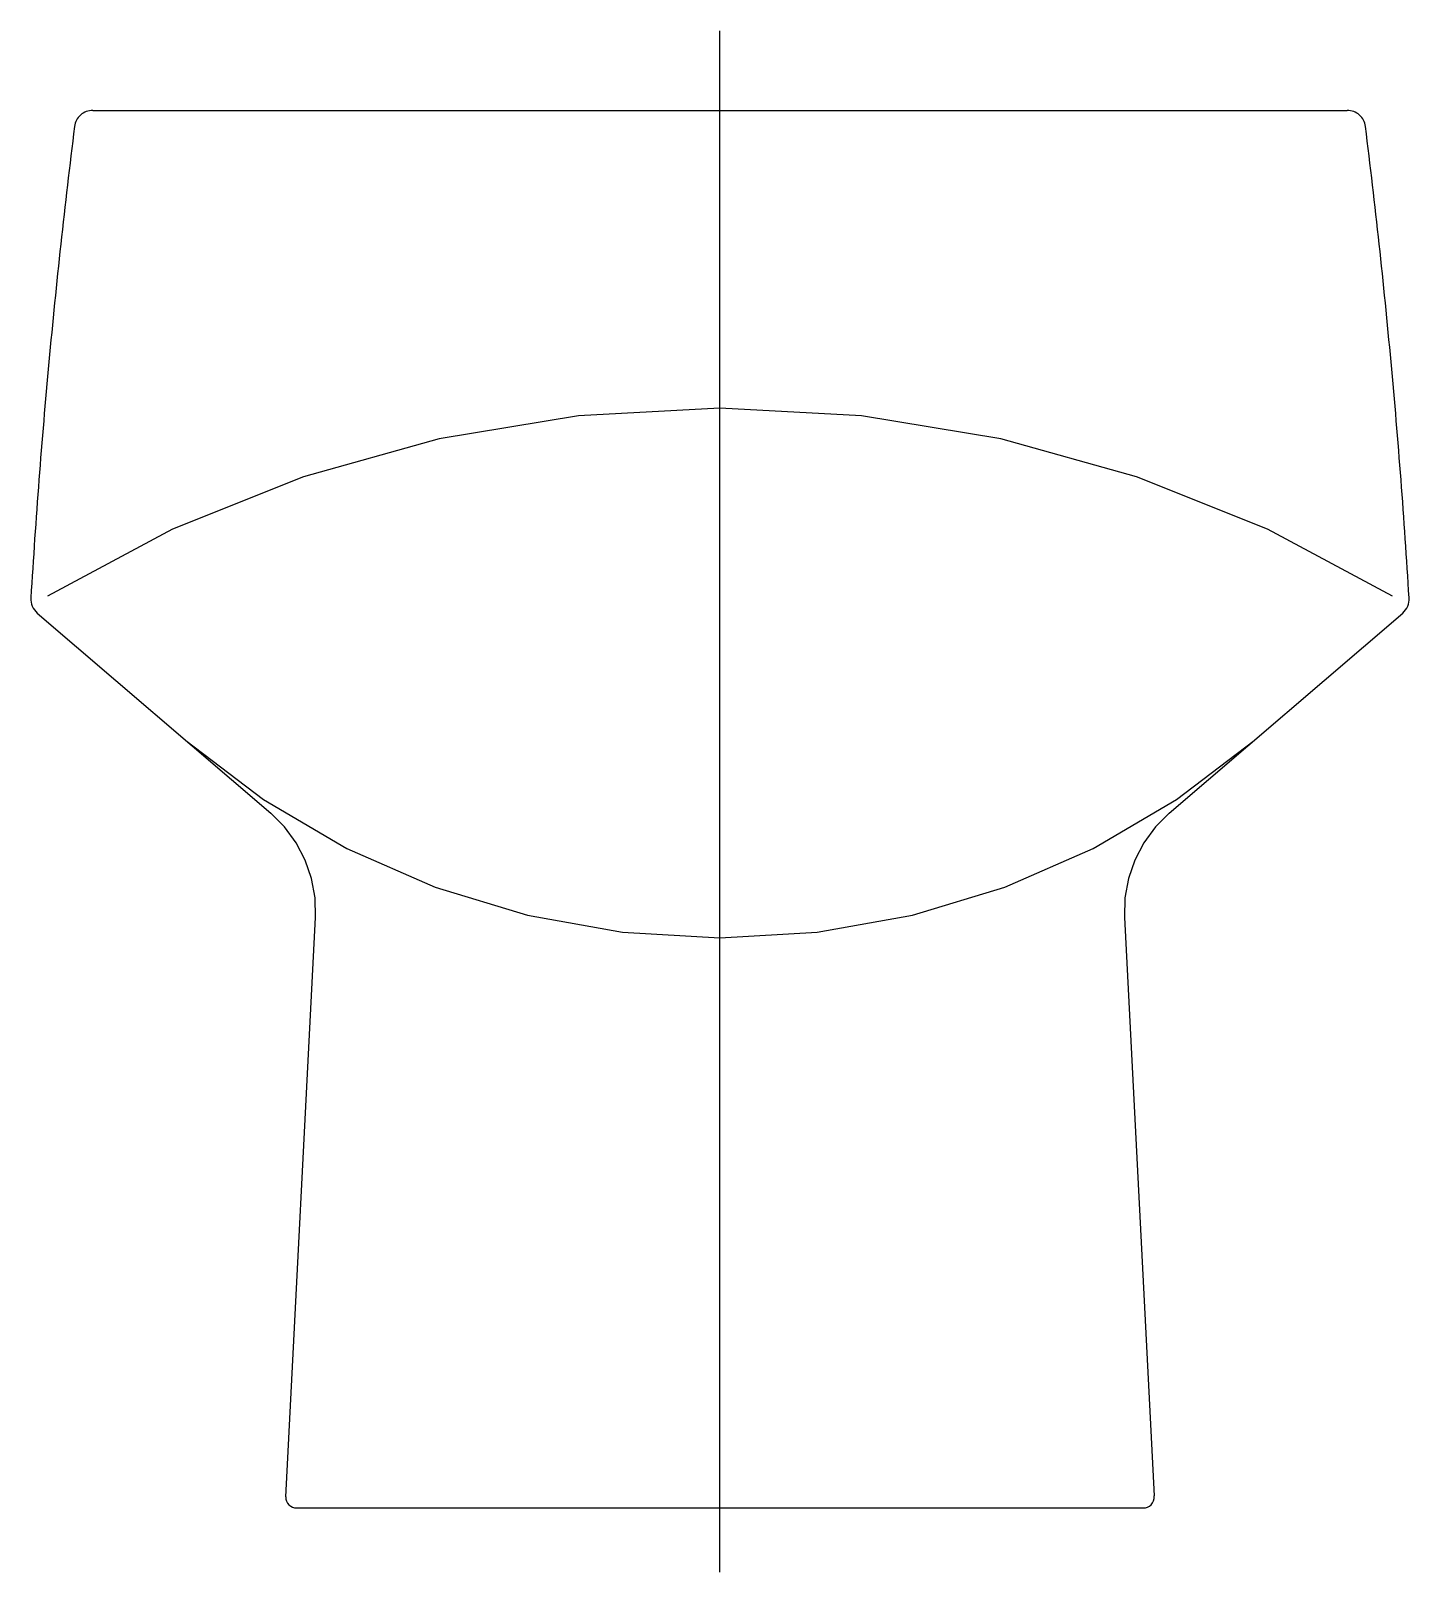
# Model space of a CAD drawing. Extents: x -305.002 to -304.629, y 230.091 to 230.508.
import ezdxf

# ---------------------------------------------------------------- set-up
doc = ezdxf.new("R2010")
doc.units = 0
doc.header["$LTSCALE"] = 0.278829
doc.header["$MEASUREMENT"] = 0
doc.linetypes.add('AXES', pattern=[0.54, 0.3, -0.08, 0.08, -0.08])
doc.linetypes.add('CONTINU', pattern=[0])
doc.layers.get('0').update_dxf_attribs({"linetype": 'CONTINUOUS'})
doc.layers.add('DECA_EIXOS', color=5, linetype='AXES')

msp = doc.modelspace()

# ---------------------------------------------------------------- linework, layer by layer
at = {"linetype": 'CONTINU'}
for points in [[(-304.98844, 230.48511, 0.18593), (-304.99007, 230.48201)], [(-304.98513, 230.48637, 0.180725), (-304.98844, 230.48511)], [(-304.64235, 230.48511, 0.180683), (-304.64567, 230.48637)], [(-304.64073, 230.48201, 0.185898), (-304.64235, 230.48511)], [(-304.99007, 230.48201, 0.008047), (-304.99701, 230.41827)], [(-304.63379, 230.41827, 0.008048), (-304.64073, 230.48201)], [(-304.99701, 230.41827, 0.00805), (-305.00189, 230.35434)], [(-304.62891, 230.35434, 0.008049), (-304.63379, 230.41827)], [(-305.00189, 230.35434, 0.116464), (-305.00151, 230.35211)], [(-305.00151, 230.35211, 0.114984), (-305.00016, 230.35026)], [(-304.63064, 230.35026, 0.114914), (-304.62929, 230.35211)], [(-304.62929, 230.35211, 0.116474), (-304.62891, 230.35434)], [(-304.9329, 230.11095, 0.202355), (-304.93204, 230.10885)], [(-304.69875, 230.10885, 0.224504), (-304.6979, 230.1112)], [(-304.93204, 230.10885, 0.196423), (-304.92992, 230.10796)], [(-304.70088, 230.10796, 0.196361), (-304.69875, 230.10885)]]:
    msp.add_lwpolyline(points, format="xyb", dxfattribs=at)
for points in [[(-304.98513, 230.48637), (-304.64567, 230.48637)], [(-304.8154, 230.40571), (-304.85371, 230.40363), (-304.89141, 230.39742), (-304.92814, 230.38717), (-304.96359, 230.37295), (-304.9974, 230.35485)], [(-304.63339, 230.35485), (-304.66721, 230.37295), (-304.70265, 230.38717), (-304.73939, 230.39742), (-304.77708, 230.40363), (-304.8154, 230.40571)], [(-305.00016, 230.35026), (-304.93699, 230.29612)], [(-304.69381, 230.29612), (-304.63064, 230.35026)], [(-304.95993, 230.31578), (-304.93897, 230.29979), (-304.91641, 230.28652), (-304.89251, 230.27606), (-304.86753, 230.26848), (-304.84174, 230.26387), (-304.8154, 230.26232)], [(-304.8154, 230.26232), (-304.78906, 230.26387), (-304.76327, 230.26848), (-304.73829, 230.27606), (-304.71438, 230.28652), (-304.69182, 230.29979), (-304.67087, 230.31578)], [(-304.92762, 230.28335), (-304.93009, 230.28807), (-304.93323, 230.29235), (-304.93699, 230.29612)], [(-304.69381, 230.29612), (-304.69756, 230.29235), (-304.70071, 230.28807), (-304.70317, 230.28335)], [(-304.92486, 230.26787), (-304.92499, 230.27316), (-304.92591, 230.27835), (-304.92762, 230.28335)], [(-304.70317, 230.28335), (-304.70488, 230.27835), (-304.70581, 230.27316), (-304.70593, 230.26787)], [(-304.9329, 230.11095), (-304.92486, 230.26787)], [(-304.70593, 230.26787), (-304.6979, 230.1112)], [(-304.92992, 230.10796), (-304.70088, 230.10796)]]:
    msp.add_lwpolyline(points, dxfattribs=at)
at = {"layer": 'DECA_EIXOS', "linetype": 'CONTINU'}
msp.add_lwpolyline([(-304.8154, 230.09058), (-304.8154, 230.5079)], dxfattribs=at)

doc.saveas('drawing.dxf')
